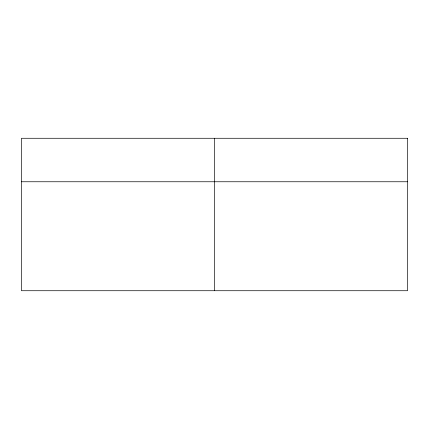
<?xml version="1.0" encoding="UTF-8"?>
<svg xmlns="http://www.w3.org/2000/svg" width="429" height="429" viewBox="0 0 429 429"><rect width="100%" height="100%" fill="white"/><g stroke="black" fill="none" stroke-linecap="round" stroke-linejoin="round"><path stroke-width="0.64" d="M21.45 181.757L407.55 181.757M214.5 138.277L214.5 290.723M407.55 138.277L21.45 138.277L21.45 290.723L407.55 290.723L407.55 138.277"/></g></svg>
